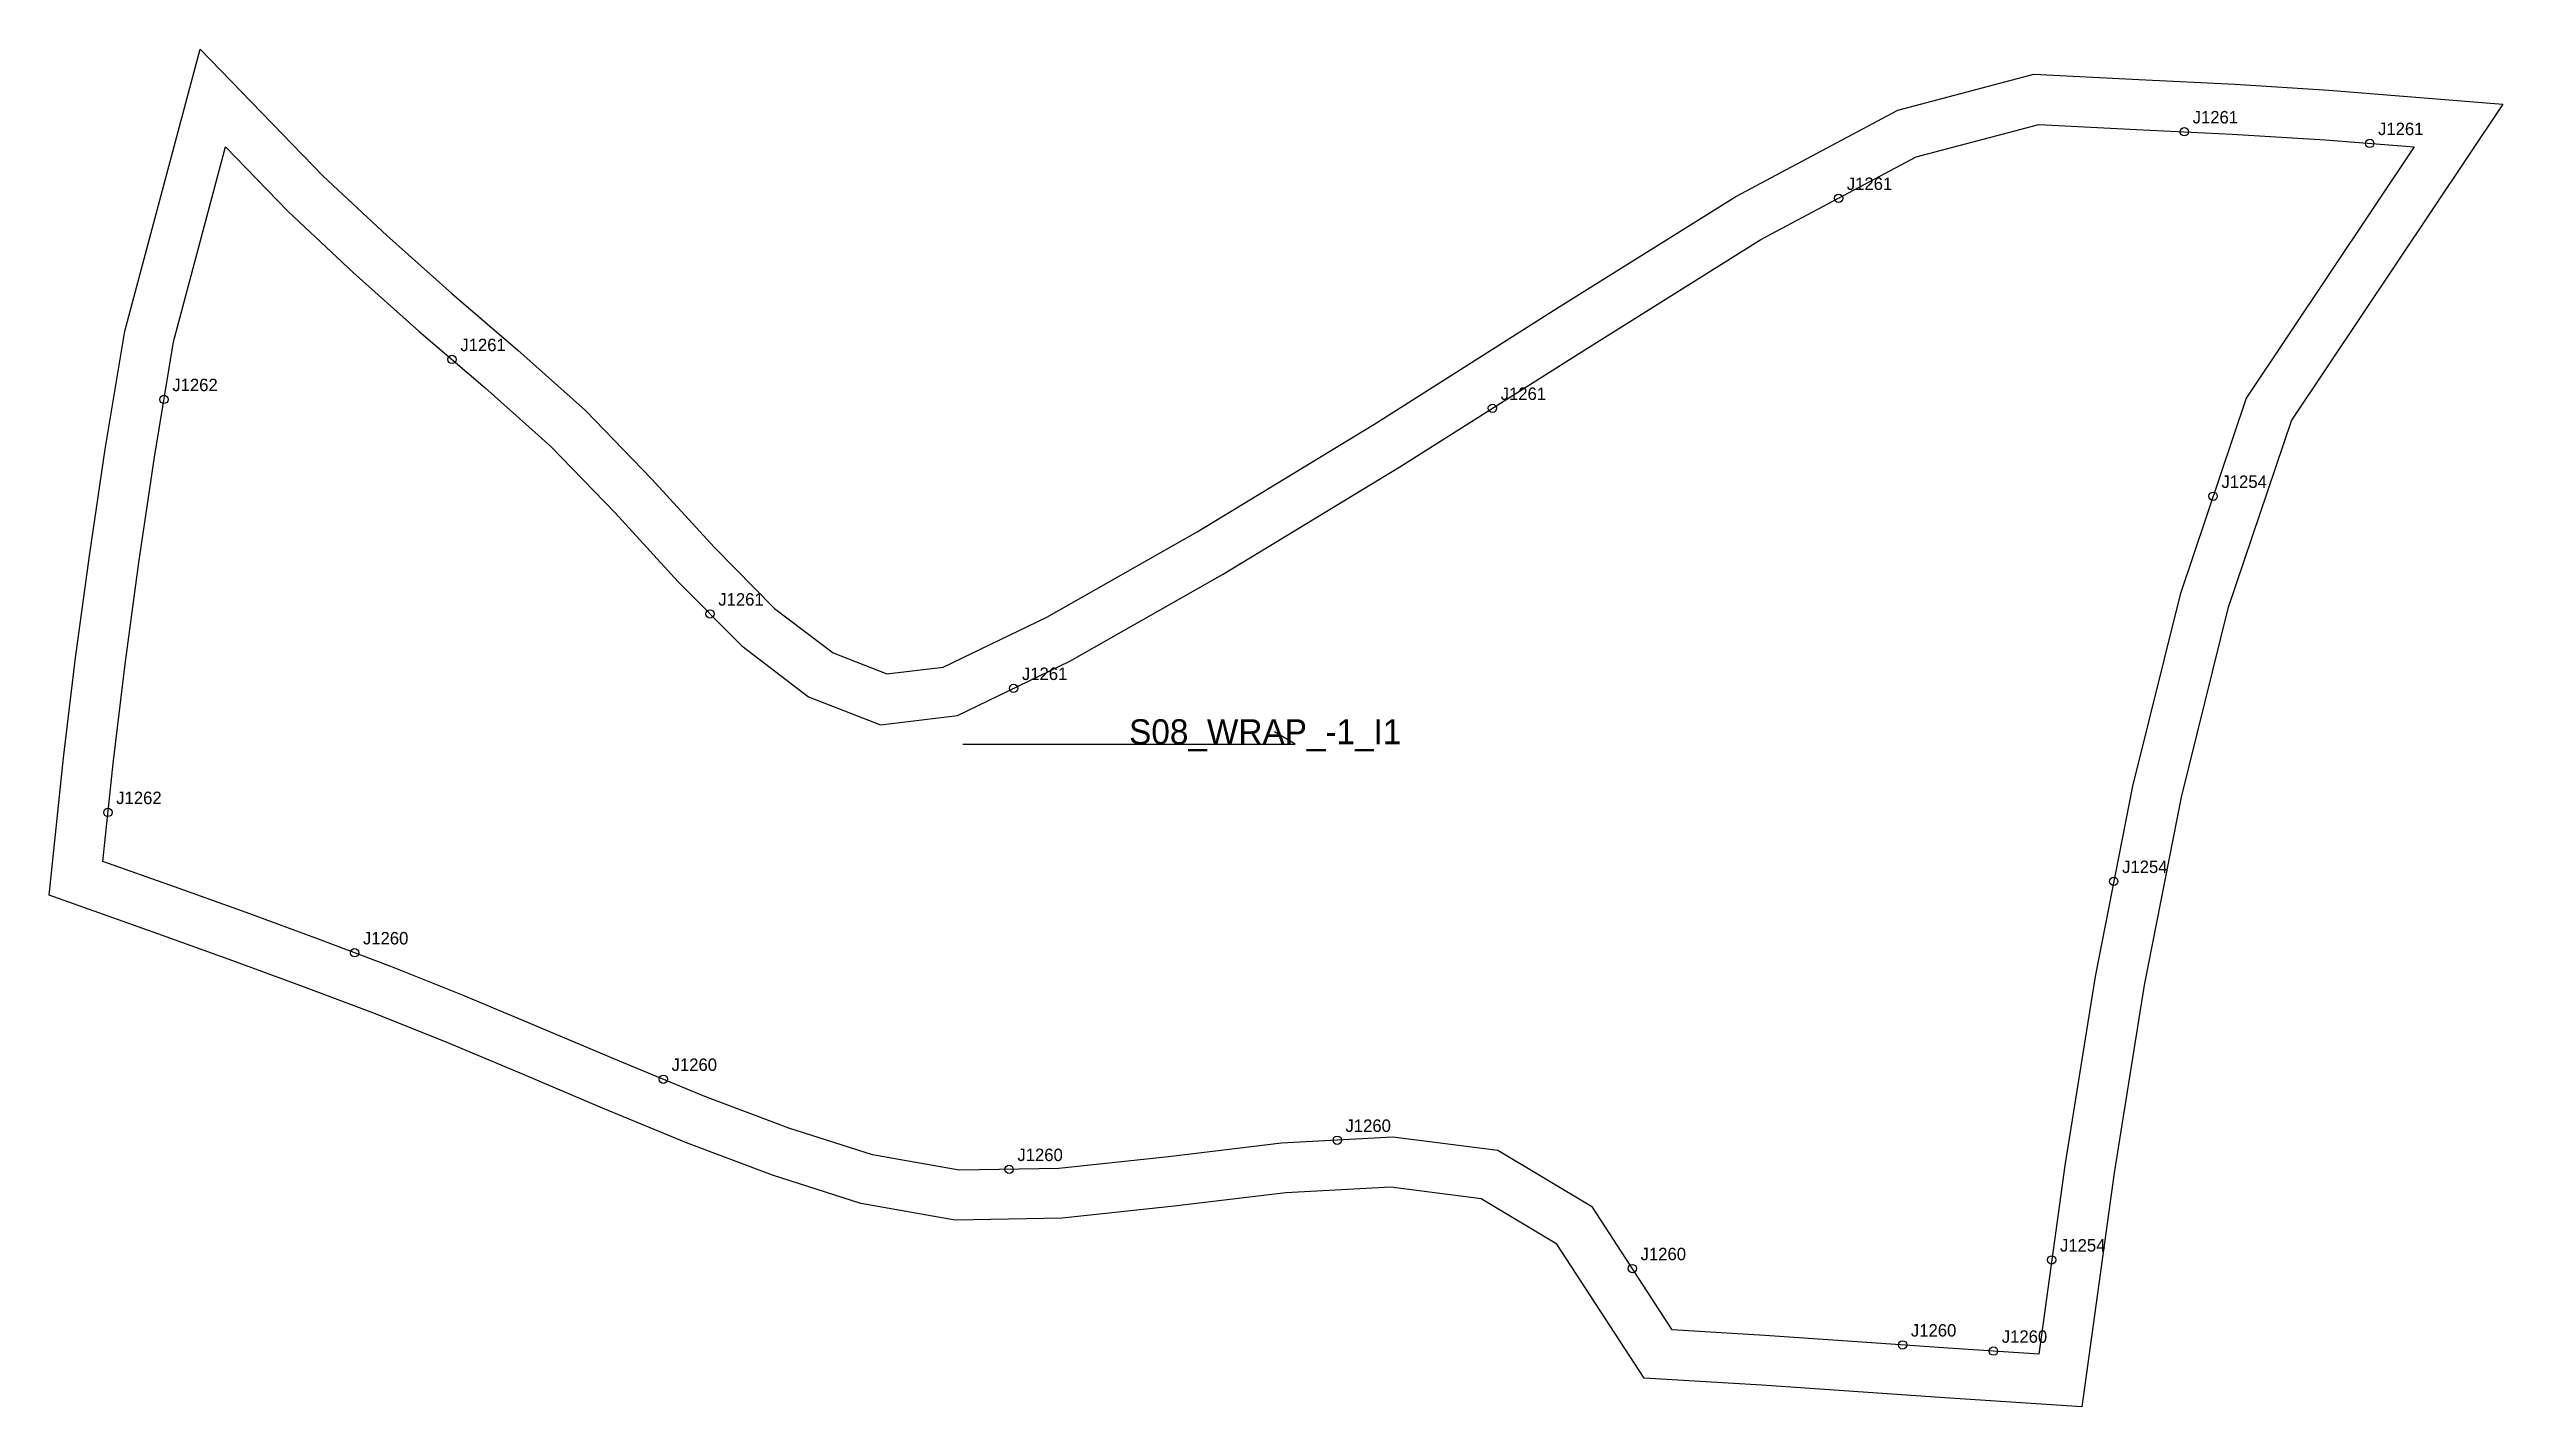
# Model space of a CAD drawing. Header units: millimetres. Extents: x -42 to 548, y -303 to 24.
import ezdxf

# ---------------------------------------------------------------- set-up
doc = ezdxf.new("R2010")
doc.units = ezdxf.units.MM
for name, color, linetype in [('CUT', 1, 'Continuous'), ('GRAIN', 3, 'Continuous'), ('LABEL', 7, 'Continuous'), ('NOTCH', 2, 'Continuous'), ('SEW', 5, 'Continuous')]:
    doc.layers.add(name, color=color, linetype=linetype)

msp = doc.modelspace()

# ---------------------------------------------------------------- linework, layer by layer
at = {"layer": 'CUT'}
msp.add_lwpolyline([(-6.13, 23.57), (23.47, -6.99), (38.85, -21.34), (54.48, -35.31), (70.38, -48.94), (86.64, -63.46), (102.57, -79.89), (117.68, -96.43), (132.19, -111.1), (146.27, -121.83), (159.18, -126.88), (172.75, -125.21), (197.67, -113.17), (233.9, -92.62), (276.39, -66.8), (320.81, -38.68), (363.59, -11.92), (402.53, 8.85), (435.26, 17.51), (460.58, 16.21), (483.73, 15.1), (506.31, 13.68), (548.22, 10.33), (497.3, -65.78), (482.01, -111.11), (470.73, -156.52), (461.88, -201.8), (454.61, -247.01), (446.82, -303.35), (413.89, -301.16), (391.9, -299.63), (369.79, -298.11), (341.51, -296.39), (320.48, -264.16), (302.29, -253.24), (280.55, -250.45), (255.26, -251.83), (228.36, -255.05), (201.38, -257.94), (175.65, -258.38), (152.91, -254.35), (131.64, -247.59), (110.96, -239.74), (90.77, -231.42), (71.34, -223.19), (52.93, -215.45), (35.45, -208.49), (18.16, -201.94), (0.91, -195.59), (-16.32, -189.41), (-42.47, -180.16), (-39, -147.07), (-36.08, -123), (-32.77, -98.4), (-28.96, -72.79), (-24.26, -44.38), (-6.13, 23.57)], close=True, dxfattribs=at)
at = {"layer": 'GRAIN'}
for p, q in [((257.51, -143.79), (252.51, -140.79)), ((177.51, -143.79), (257.51, -143.79))]:
    msp.add_line(p, q, dxfattribs=at)
at = {"layer": 'NOTCH'}
for centre in [(471.53, 3.67), (516.16, 0.86), (388.28, -12.35), (54.53, -51.16), (-14.81, -60.79), (304.96, -62.91), (478.46, -84.09), (116.62, -112.42), (189.71, -130.34), (-28.31, -160.21), (454.54, -176.81), (31.08, -194), (105.38, -224.46), (267.6, -239.14), (188.62, -246.16), (338.64, -270.04), (439.6, -267.94), (403.71, -288.42), (425.58, -289.91)]:
    msp.add_circle(centre, 1, dxfattribs=at)
at = {"layer": 'SEW'}
msp.add_lwpolyline([(0, 0), (15.06, -15.55), (30.75, -30.2), (46.57, -44.34), (62.48, -57.98), (78.33, -72.12), (93.83, -88.12), (108.98, -104.7), (124.25, -120.14), (140.33, -132.39), (157.63, -139.16), (176.18, -136.88), (203.24, -123.8), (239.98, -102.97), (282.72, -76.99), (327.2, -48.83), (369.61, -22.31), (406.95, -2.39), (436.52, 5.43), (459.99, 4.22), (483.07, 3.12), (505.46, 1.71), (526.87, 0), (486.43, -60.44), (470.49, -107.74), (459.02, -153.92), (450.07, -199.69), (442.74, -245.24), (436.47, -290.64), (414.7, -289.19), (392.73, -287.66), (370.57, -286.14), (348.26, -284.78), (329.02, -255.29), (306.31, -241.65), (280.99, -238.41), (254.22, -239.87), (227.01, -243.13), (200.63, -245.95), (176.6, -246.36), (155.78, -242.67), (135.59, -236.26), (115.37, -228.58), (95.4, -220.35), (76, -212.13), (57.48, -204.35), (39.8, -197.3), (22.36, -190.7), (5.01, -184.31), (-12.3, -178.11), (-29.55, -172), (-27.08, -148.42), (-24.18, -124.52), (-20.89, -100.08), (-17.11, -74.66), (-12.52, -46.92)], close=True, dxfattribs=at)

# ---------------------------------------------------------------- texts
at = {"layer": 'LABEL'}
for s, height, p in [('J1261', 3, (473.53, 5.67)), ('J1261', 3, (518.16, 2.86)), ('J1261', 3, (390.28, -10.35)), ('J1261', 3, (56.53, -49.16)), ('J1262', 3, (-12.81, -58.79)), ('J1261', 3, (306.96, -60.91)), ('J1254', 3, (480.46, -82.09)), ('J1261', 3, (118.62, -110.42)), ('J1261', 3, (191.71, -128.34)), ('S08_WRAP_-1_I1', 6, (217.51, -143.79)), ('J1262', 3, (-26.31, -158.21)), ('J1254', 3, (456.54, -174.81)), ('J1260', 3, (33.08, -192)), ('J1260', 3, (107.38, -222.46)), ('J1260', 3, (269.6, -237.14)), ('J1260', 3, (190.62, -244.16)), ('J1260', 3, (340.64, -268.04)), ('J1254', 3, (441.6, -265.94)), ('J1260', 3, (405.71, -286.42)), ('J1260', 3, (427.58, -287.91))]:
    msp.add_text(s, height=height, dxfattribs=at).set_placement(p)

doc.saveas('drawing.dxf')
